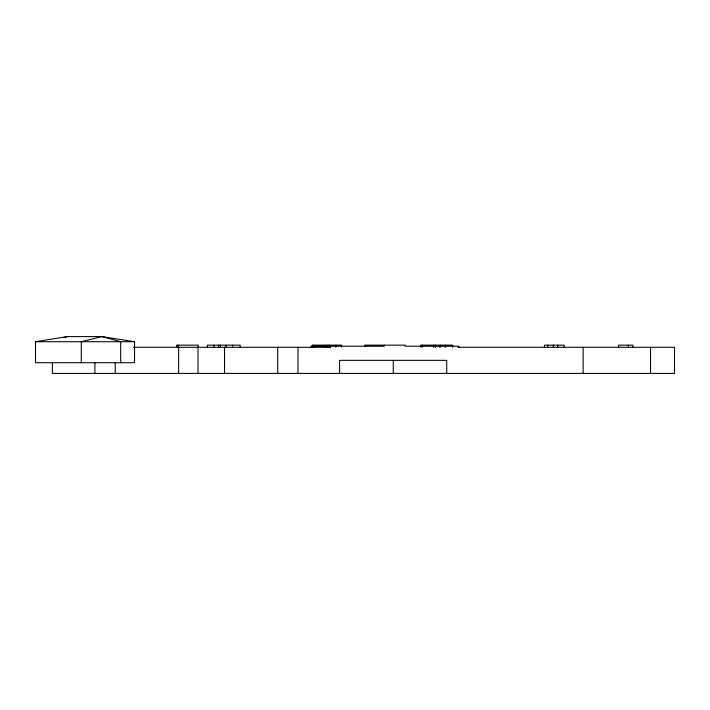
<?xml version="1.0" encoding="UTF-8"?>
<svg xmlns="http://www.w3.org/2000/svg" width="710" height="710" viewBox="0 0 710 710"><rect width="100%" height="100%" fill="white"/><g stroke="black" fill="none" stroke-linecap="round" stroke-linejoin="round"><path stroke-width="1.06" d="M64.113 337.49L67.272 336.584L101.983 336.584L134.545 341.723L134.545 362.712L35.5 362.712L35.5 341.723L67.272 336.584M35.5 341.723L134.545 341.723M133.445 347.288L330.514 347.288L330.514 346.223M457.941 347.288L674.5 347.288L674.5 373.416L52.389 373.416L52.389 362.712M650.564 347.288L650.564 373.416M632.947 347.288L632.947 345.149L618.632 345.149L618.632 347.288M628.377 345.149L628.377 347.288M583.15 347.288L583.15 373.416M564.175 347.288L564.175 345.149L544.437 345.149L544.437 347.288M557.776 345.149L557.776 347.288M553.33 345.149L553.33 347.288M547.747 345.149L547.747 347.288M458.873 347.288L458.873 346.223L405.17 346.223L405.17 345.149L364.878 345.149L364.878 346.223M452.669 347.288L452.669 345.149L420.799 345.149L420.799 347.288M446.723 373.416L446.723 360.352L339.611 360.352L339.611 373.416M445.356 345.149L445.356 347.288M440.369 345.149L440.369 347.288M439.534 346.223L439.534 347.288M435.381 345.149L435.381 347.288M433.668 345.149L433.668 347.288M422.281 345.149L422.281 347.288M393.26 360.352L393.26 373.416M384.216 345.149L384.216 346.223L311.184 346.223L311.184 347.288M341.59 347.288L341.59 345.149L312.178 345.149L312.178 347.288M335.91 345.149L335.91 347.288M329.928 345.149L329.928 347.288M327.984 345.149L327.984 347.288M325.047 345.149L325.047 347.288M313.66 345.149L313.66 347.288M298.014 347.288L298.014 373.416M277.716 347.288L277.716 373.416M240.166 347.288L240.166 345.149L207.364 345.149L207.364 347.288M232.525 345.149L232.525 347.288M226.091 345.149L226.091 347.288M224.529 347.288L224.529 373.416M220.473 345.149L220.473 347.288M218.591 345.149L218.591 347.288M213.923 345.149L213.923 347.288M198.188 347.288L198.188 345.149L176.737 345.149L176.737 347.288M198.01 347.288L198.01 373.416M178.636 347.288L178.636 373.416M178.228 345.149L178.228 347.288M120.691 362.712L120.691 341.723L101.983 336.584L81.268 341.723L81.268 362.712M115.251 362.712L115.251 373.416M94.874 362.712L94.874 373.416"/></g></svg>
